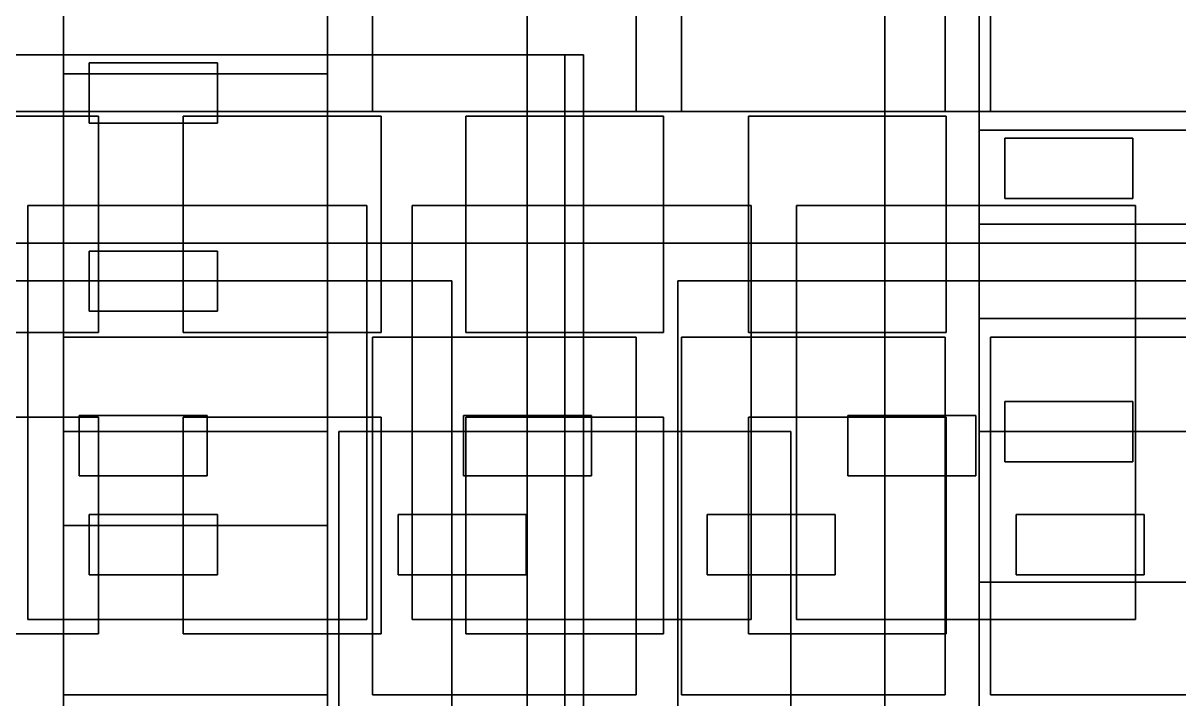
# Model space of a CAD drawing. Header units: feet. Extents: x -228 to 222, y -147 to 142.
# Drawn here: x -44.8 to 16.6, y -37.2 to -1.3 of the extents above; entities that cross this region are included whole.
import ezdxf

# ---------------------------------------------------------------- set-up
doc = ezdxf.new("R2010")
doc.units = ezdxf.units.FT
for name, color, linetype in [('bed', 7, 'CONTINUOUS'), ('corridor_sterile', 7, 'CONTINUOUS'), ('elevator_public', 7, 'CONTINUOUS'), ('floor', 7, 'CONTINUOUS'), ('icu', 7, 'CONTINUOUS'), ('imaging', 7, 'CONTINUOUS'), ('isolation_bed', 7, 'CONTINUOUS'), ('med_surg', 7, 'CONTINUOUS'), ('oncology', 7, 'CONTINUOUS'), ('picu', 7, 'CONTINUOUS'), ('procedure', 7, 'CONTINUOUS'), ('rehab', 7, 'CONTINUOUS'), ('research', 7, 'CONTINUOUS'), ('telemetry', 7, 'CONTINUOUS'), ('utility', 7, 'CONTINUOUS'), ('women', 7, 'CONTINUOUS')]:
    doc.layers.add(name, color=color, linetype=linetype)

msp = doc.modelspace()

# ---------------------------------------------------------------- linework, layer by layer
at = {"layer": 'bed'}
for points in [[(-34.44, -3.42, 183.75), (-41.24, -3.42, 183.75), (-41.24, -3.42, 185.95), (-34.44, -3.42, 185.95)], [(-41.24, -3.42, 183.75), (-41.24, -6.62, 183.75), (-41.24, -6.62, 185.95), (-41.24, -3.42, 185.95)], [(-41.24, -6.62, 185.95), (-34.44, -6.62, 185.95), (-34.44, -3.42, 185.95), (-41.24, -3.42, 185.95)], [(-41.24, -6.62, 183.75), (-41.24, -3.42, 183.75), (-34.44, -3.42, 183.75), (-34.44, -6.62, 183.75)], [(-34.44, -6.62, 183.75), (-34.44, -3.42, 183.75), (-34.44, -3.42, 185.95), (-34.44, -6.62, 185.95)], [(-41.24, -6.62, 183.75), (-34.44, -6.62, 183.75), (-34.44, -6.62, 185.95), (-41.24, -6.62, 185.95)], [(-34.44, -13.42, 78.75), (-41.24, -13.42, 78.75), (-41.24, -13.42, 80.95), (-34.44, -13.42, 80.95)], [(-41.24, -13.42, 78.75), (-41.24, -16.62, 78.75), (-41.24, -16.62, 80.95), (-41.24, -13.42, 80.95)], [(-41.24, -16.62, 80.95), (-34.44, -16.62, 80.95), (-34.44, -13.42, 80.95), (-41.24, -13.42, 80.95)], [(-41.24, -16.62, 78.75), (-41.24, -13.42, 78.75), (-34.44, -13.42, 78.75), (-34.44, -16.62, 78.75)], [(-34.44, -13.42, 93.75), (-41.24, -13.42, 93.75), (-41.24, -13.42, 95.95), (-34.44, -13.42, 95.95)], [(-41.24, -13.42, 93.75), (-41.24, -16.62, 93.75), (-41.24, -16.62, 95.95), (-41.24, -13.42, 95.95)], [(-41.24, -16.62, 95.95), (-34.44, -16.62, 95.95), (-34.44, -13.42, 95.95), (-41.24, -13.42, 95.95)], [(-41.24, -16.62, 93.75), (-41.24, -13.42, 93.75), (-34.44, -13.42, 93.75), (-34.44, -16.62, 93.75)], [(-34.44, -13.42, 123.75), (-41.24, -13.42, 123.75), (-41.24, -13.42, 125.95), (-34.44, -13.42, 125.95)], [(-41.24, -13.42, 123.75), (-41.24, -16.62, 123.75), (-41.24, -16.62, 125.95), (-41.24, -13.42, 125.95)], [(-41.24, -16.62, 125.95), (-34.44, -16.62, 125.95), (-34.44, -13.42, 125.95), (-41.24, -13.42, 125.95)], [(-41.24, -16.62, 123.75), (-41.24, -13.42, 123.75), (-34.44, -13.42, 123.75), (-34.44, -16.62, 123.75)], [(-34.44, -16.62, 78.75), (-34.44, -13.42, 78.75), (-34.44, -13.42, 80.95), (-34.44, -16.62, 80.95)], [(-34.44, -16.62, 93.75), (-34.44, -13.42, 93.75), (-34.44, -13.42, 95.95), (-34.44, -16.62, 95.95)], [(-34.44, -16.62, 123.75), (-34.44, -13.42, 123.75), (-34.44, -13.42, 125.95), (-34.44, -16.62, 125.95)], [(-41.24, -16.62, 78.75), (-34.44, -16.62, 78.75), (-34.44, -16.62, 80.95), (-41.24, -16.62, 80.95)], [(-41.24, -16.62, 93.75), (-34.44, -16.62, 93.75), (-34.44, -16.62, 95.95), (-41.24, -16.62, 95.95)], [(-41.24, -16.62, 123.75), (-34.44, -16.62, 123.75), (-34.44, -16.62, 125.95), (-41.24, -16.62, 125.95)], [(14.16, -21.42, 138.75), (7.36, -21.42, 138.75), (7.36, -21.42, 140.95), (14.16, -21.42, 140.95)], [(7.36, -21.42, 138.75), (7.36, -24.62, 138.75), (7.36, -24.62, 140.95), (7.36, -21.42, 140.95)], [(7.36, -24.62, 140.95), (14.16, -24.62, 140.95), (14.16, -21.42, 140.95), (7.36, -21.42, 140.95)], [(7.36, -24.62, 138.75), (7.36, -21.42, 138.75), (14.16, -21.42, 138.75), (14.16, -24.62, 138.75)], [(14.16, -24.62, 138.75), (14.16, -21.42, 138.75), (14.16, -21.42, 140.95), (14.16, -24.62, 140.95)], [(7.36, -24.62, 138.75), (14.16, -24.62, 138.75), (14.16, -24.62, 140.95), (7.36, -24.62, 140.95)], [(-34.44, -27.42, 183.75), (-41.24, -27.42, 183.75), (-41.24, -27.42, 185.95), (-34.44, -27.42, 185.95)], [(-41.24, -27.42, 183.75), (-41.24, -30.62, 183.75), (-41.24, -30.62, 185.95), (-41.24, -27.42, 185.95)], [(-41.24, -30.62, 185.95), (-34.44, -30.62, 185.95), (-34.44, -27.42, 185.95), (-41.24, -27.42, 185.95)], [(-41.24, -30.62, 183.75), (-41.24, -27.42, 183.75), (-34.44, -27.42, 183.75), (-34.44, -30.62, 183.75)], [(-34.44, -30.62, 183.75), (-34.44, -27.42, 183.75), (-34.44, -27.42, 185.95), (-34.44, -30.62, 185.95)], [(-18.04, -27.42, 183.75), (-24.84, -27.42, 183.75), (-24.84, -27.42, 185.95), (-18.04, -27.42, 185.95)], [(-24.84, -27.42, 183.75), (-24.84, -30.62, 183.75), (-24.84, -30.62, 185.95), (-24.84, -27.42, 185.95)], [(-24.84, -30.62, 185.95), (-18.04, -30.62, 185.95), (-18.04, -27.42, 185.95), (-24.84, -27.42, 185.95)], [(-24.84, -30.62, 183.75), (-24.84, -27.42, 183.75), (-18.04, -27.42, 183.75), (-18.04, -30.62, 183.75)], [(-18.04, -30.62, 183.75), (-18.04, -27.42, 183.75), (-18.04, -27.42, 185.95), (-18.04, -30.62, 185.95)], [(-1.64, -27.42, 183.75), (-8.44, -27.42, 183.75), (-8.44, -27.42, 185.95), (-1.64, -27.42, 185.95)], [(-8.44, -27.42, 183.75), (-8.44, -30.62, 183.75), (-8.44, -30.62, 185.95), (-8.44, -27.42, 185.95)], [(-8.44, -30.62, 185.95), (-1.64, -30.62, 185.95), (-1.64, -27.42, 185.95), (-8.44, -27.42, 185.95)], [(-8.44, -30.62, 183.75), (-8.44, -27.42, 183.75), (-1.64, -27.42, 183.75), (-1.64, -30.62, 183.75)], [(-1.64, -30.62, 183.75), (-1.64, -27.42, 183.75), (-1.64, -27.42, 185.95), (-1.64, -30.62, 185.95)], [(14.76, -27.42, 183.75), (7.96, -27.42, 183.75), (7.96, -27.42, 185.95), (14.76, -27.42, 185.95)], [(7.96, -27.42, 183.75), (7.96, -30.62, 183.75), (7.96, -30.62, 185.95), (7.96, -27.42, 185.95)], [(7.96, -30.62, 185.95), (14.76, -30.62, 185.95), (14.76, -27.42, 185.95), (7.96, -27.42, 185.95)], [(7.96, -30.62, 183.75), (7.96, -27.42, 183.75), (14.76, -27.42, 183.75), (14.76, -30.62, 183.75)], [(14.76, -30.62, 183.75), (14.76, -27.42, 183.75), (14.76, -27.42, 185.95), (14.76, -30.62, 185.95)], [(-41.24, -30.62, 183.75), (-34.44, -30.62, 183.75), (-34.44, -30.62, 185.95), (-41.24, -30.62, 185.95)], [(-24.84, -30.62, 183.75), (-18.04, -30.62, 183.75), (-18.04, -30.62, 185.95), (-24.84, -30.62, 185.95)], [(-8.44, -30.62, 183.75), (-1.64, -30.62, 183.75), (-1.64, -30.62, 185.95), (-8.44, -30.62, 185.95)], [(7.96, -30.62, 183.75), (14.76, -30.62, 183.75), (14.76, -30.62, 185.95), (7.96, -30.62, 185.95)]]:
    msp.add_3dface(points, dxfattribs=at)
at = {"layer": 'corridor_sterile'}
for points in [[(-54, -13, 49.4), (54, -13, 49.4), (54, 13, 49.4), (-54, 13, 49.4)], [(-54, -13, 45), (-54, 13, 45), (54, 13, 45), (54, -13, 45)], [(-54, -13, 45), (54, -13, 45), (54, -13, 49.4), (-54, -13, 49.4)]]:
    msp.add_3dface(points, dxfattribs=at)
at = {"layer": 'elevator_public'}
for points in [[(-40.75, -6.25, 2), (-51.25, -6.25, 2), (-51.25, -6.25, 241), (-40.75, -6.25, 241)], [(-51.25, -17.75, 241), (-40.75, -17.75, 241), (-40.75, -6.25, 241), (-51.25, -6.25, 241)], [(-51.25, -17.75, 2), (-51.25, -6.25, 2), (-40.75, -6.25, 2), (-40.75, -17.75, 2)], [(-40.75, -17.75, 2), (-40.75, -6.25, 2), (-40.75, -6.25, 241), (-40.75, -17.75, 241)], [(-25.75, -6.25, 2), (-36.25, -6.25, 2), (-36.25, -6.25, 241), (-25.75, -6.25, 241)], [(-36.25, -6.25, 2), (-36.25, -17.75, 2), (-36.25, -17.75, 241), (-36.25, -6.25, 241)], [(-36.25, -17.75, 241), (-25.75, -17.75, 241), (-25.75, -6.25, 241), (-36.25, -6.25, 241)], [(-36.25, -17.75, 2), (-36.25, -6.25, 2), (-25.75, -6.25, 2), (-25.75, -17.75, 2)], [(-25.75, -17.75, 2), (-25.75, -6.25, 2), (-25.75, -6.25, 241), (-25.75, -17.75, 241)], [(-10.75, -6.25, 2), (-21.25, -6.25, 2), (-21.25, -6.25, 241), (-10.75, -6.25, 241)], [(-21.25, -6.25, 2), (-21.25, -17.75, 2), (-21.25, -17.75, 241), (-21.25, -6.25, 241)], [(-21.25, -17.75, 241), (-10.75, -17.75, 241), (-10.75, -6.25, 241), (-21.25, -6.25, 241)], [(-21.25, -17.75, 2), (-21.25, -6.25, 2), (-10.75, -6.25, 2), (-10.75, -17.75, 2)], [(-10.75, -17.75, 2), (-10.75, -6.25, 2), (-10.75, -6.25, 241), (-10.75, -17.75, 241)], [(4.25, -6.25, 2), (-6.25, -6.25, 2), (-6.25, -6.25, 241), (4.25, -6.25, 241)], [(-6.25, -6.25, 2), (-6.25, -17.75, 2), (-6.25, -17.75, 241), (-6.25, -6.25, 241)], [(-6.25, -17.75, 241), (4.25, -17.75, 241), (4.25, -6.25, 241), (-6.25, -6.25, 241)], [(-6.25, -17.75, 2), (-6.25, -6.25, 2), (4.25, -6.25, 2), (4.25, -17.75, 2)], [(4.25, -17.75, 2), (4.25, -6.25, 2), (4.25, -6.25, 241), (4.25, -17.75, 241)], [(-51.25, -17.75, 2), (-40.75, -17.75, 2), (-40.75, -17.75, 241), (-51.25, -17.75, 241)], [(-36.25, -17.75, 2), (-25.75, -17.75, 2), (-25.75, -17.75, 241), (-36.25, -17.75, 241)], [(-21.25, -17.75, 2), (-10.75, -17.75, 2), (-10.75, -17.75, 241), (-21.25, -17.75, 241)], [(-6.25, -17.75, 2), (4.25, -17.75, 2), (4.25, -17.75, 241), (-6.25, -17.75, 241)], [(-40.75, -22.25, 2), (-51.25, -22.25, 2), (-51.25, -22.25, 241), (-40.75, -22.25, 241)], [(-51.25, -33.75, 241), (-40.75, -33.75, 241), (-40.75, -22.25, 241), (-51.25, -22.25, 241)], [(-51.25, -33.75, 2), (-51.25, -22.25, 2), (-40.75, -22.25, 2), (-40.75, -33.75, 2)], [(-40.75, -33.75, 2), (-40.75, -22.25, 2), (-40.75, -22.25, 241), (-40.75, -33.75, 241)], [(-25.75, -22.25, 2), (-36.25, -22.25, 2), (-36.25, -22.25, 241), (-25.75, -22.25, 241)], [(-36.25, -22.25, 2), (-36.25, -33.75, 2), (-36.25, -33.75, 241), (-36.25, -22.25, 241)], [(-36.25, -33.75, 241), (-25.75, -33.75, 241), (-25.75, -22.25, 241), (-36.25, -22.25, 241)], [(-36.25, -33.75, 2), (-36.25, -22.25, 2), (-25.75, -22.25, 2), (-25.75, -33.75, 2)], [(-25.75, -33.75, 2), (-25.75, -22.25, 2), (-25.75, -22.25, 241), (-25.75, -33.75, 241)], [(-10.75, -22.25, 2), (-21.25, -22.25, 2), (-21.25, -22.25, 241), (-10.75, -22.25, 241)], [(-21.25, -22.25, 2), (-21.25, -33.75, 2), (-21.25, -33.75, 241), (-21.25, -22.25, 241)], [(-21.25, -33.75, 241), (-10.75, -33.75, 241), (-10.75, -22.25, 241), (-21.25, -22.25, 241)], [(-21.25, -33.75, 2), (-21.25, -22.25, 2), (-10.75, -22.25, 2), (-10.75, -33.75, 2)], [(-10.75, -33.75, 2), (-10.75, -22.25, 2), (-10.75, -22.25, 241), (-10.75, -33.75, 241)], [(4.25, -22.25, 2), (-6.25, -22.25, 2), (-6.25, -22.25, 241), (4.25, -22.25, 241)], [(-6.25, -22.25, 2), (-6.25, -33.75, 2), (-6.25, -33.75, 241), (-6.25, -22.25, 241)], [(-6.25, -33.75, 241), (4.25, -33.75, 241), (4.25, -22.25, 241), (-6.25, -22.25, 241)], [(-6.25, -33.75, 2), (-6.25, -22.25, 2), (4.25, -22.25, 2), (4.25, -33.75, 2)], [(4.25, -33.75, 2), (4.25, -22.25, 2), (4.25, -22.25, 241), (4.25, -33.75, 241)], [(-51.25, -33.75, 2), (-40.75, -33.75, 2), (-40.75, -33.75, 241), (-51.25, -33.75, 241)], [(-36.25, -33.75, 2), (-25.75, -33.75, 2), (-25.75, -33.75, 241), (-36.25, -33.75, 241)], [(-21.25, -33.75, 2), (-10.75, -33.75, 2), (-10.75, -33.75, 241), (-21.25, -33.75, 241)], [(-6.25, -33.75, 2), (4.25, -33.75, 2), (4.25, -33.75, 241), (-6.25, -33.75, 241)]]:
    msp.add_3dface(points, dxfattribs=at)
at = {"layer": 'floor'}
for points in [[(-215, -135, 0.275), (215, -135, 0.275), (215, 135, 0.275), (-215, 135, 0.275)], [(-215, -135, -0.275), (-215, 135, -0.275), (215, 135, -0.275), (215, -135, -0.275)], [(-215, -135, 15.275), (215, -135, 15.275), (215, 135, 15.275), (-215, 135, 15.275)], [(-215, -135, 14.725), (-215, 135, 14.725), (215, 135, 14.725), (215, -135, 14.725)], [(-215, -135, 30.275), (215, -135, 30.275), (215, 135, 30.275), (-215, 135, 30.275)], [(-215, -135, 29.725), (-215, 135, 29.725), (215, 135, 29.725), (215, -135, 29.725)], [(-215, -135, 45.275), (215, -135, 45.275), (215, 135, 45.275), (-215, 135, 45.275)], [(-215, -135, 44.725), (-215, 135, 44.725), (215, 135, 44.725), (215, -135, 44.725)], [(-215, -135, 60.275), (215, -135, 60.275), (215, 135, 60.275), (-215, 135, 60.275)], [(-215, -135, 59.725), (-215, 135, 59.725), (215, 135, 59.725), (215, -135, 59.725)], [(-165, -105, 75.275), (165, -105, 75.275), (165, 105, 75.275), (-165, 105, 75.275)], [(-165, -105, 74.725), (-165, 105, 74.725), (165, 105, 74.725), (165, -105, 74.725)], [(-165, -105, 90.275), (165, -105, 90.275), (165, 105, 90.275), (-165, 105, 90.275)], [(-165, -105, 89.725), (-165, 105, 89.725), (165, 105, 89.725), (165, -105, 89.725)], [(-165, -105, 105.275), (165, -105, 105.275), (165, 105, 105.275), (-165, 105, 105.275)], [(-165, -105, 104.725), (-165, 105, 104.725), (165, 105, 104.725), (165, -105, 104.725)], [(-165, -105, 120.275), (165, -105, 120.275), (165, 105, 120.275), (-165, 105, 120.275)], [(-165, -105, 119.725), (-165, 105, 119.725), (165, 105, 119.725), (165, -105, 119.725)], [(-165, -105, 135.275), (165, -105, 135.275), (165, 105, 135.275), (-165, 105, 135.275)], [(-165, -105, 134.725), (-165, 105, 134.725), (165, 105, 134.725), (165, -105, 134.725)], [(-165, -105, 150.275), (165, -105, 150.275), (165, 105, 150.275), (-165, 105, 150.275)], [(-165, -105, 149.725), (-165, 105, 149.725), (165, 105, 149.725), (165, -105, 149.725)], [(-165, -105, 165.275), (165, -105, 165.275), (165, 105, 165.275), (-165, 105, 165.275)], [(-165, -105, 164.725), (-165, 105, 164.725), (165, 105, 164.725), (165, -105, 164.725)], [(-165, -105, 180.275), (165, -105, 180.275), (165, 105, 180.275), (-165, 105, 180.275)], [(-165, -105, 179.725), (-165, 105, 179.725), (165, 105, 179.725), (165, -105, 179.725)], [(-165, -95, 195.275), (165, -95, 195.275), (165, 95, 195.275), (-165, 95, 195.275)], [(-165, -95, 194.725), (-165, 95, 194.725), (165, 95, 194.725), (165, -95, 194.725)], [(-165, -95, 210.275), (165, -95, 210.275), (165, 95, 210.275), (-165, 95, 210.275)], [(-165, -95, 209.725), (-165, 95, 209.725), (165, 95, 209.725), (165, -95, 209.725)], [(-130, -75, 225.275), (130, -75, 225.275), (130, 75, 225.275), (-130, 75, 225.275)], [(-130, -75, 224.725), (-130, 75, 224.725), (130, 75, 224.725), (130, -75, 224.725)]]:
    msp.add_3dface(points, dxfattribs=at)
at = {"layer": 'icu'}
for points in [[(87.5, -6, 60), (-47.5, -6, 60), (-47.5, -6, 62.5), (87.5, -6, 62.5)], [(-47.5, -110, 62.5), (87.5, -110, 62.5), (87.5, -6, 62.5), (-47.5, -6, 62.5)], [(-47.5, -110, 60), (-47.5, -6, 60), (87.5, -6, 60), (87.5, -110, 60)], [(-26.5, -11, 60), (-44.5, -11, 60), (-44.5, -11, 64.2), (-26.5, -11, 64.2)], [(-44.5, -11, 60), (-44.5, -33, 60), (-44.5, -33, 64.2), (-44.5, -11, 64.2)], [(-44.5, -33, 64.2), (-26.5, -33, 64.2), (-26.5, -11, 64.2), (-44.5, -11, 64.2)], [(-44.5, -33, 60), (-44.5, -11, 60), (-26.5, -11, 60), (-26.5, -33, 60)], [(-26.5, -33, 60), (-26.5, -11, 60), (-26.5, -11, 64.2), (-26.5, -33, 64.2)], [(-6.1, -11, 60), (-24.1, -11, 60), (-24.1, -11, 64.2), (-6.1, -11, 64.2)], [(-24.1, -11, 60), (-24.1, -33, 60), (-24.1, -33, 64.2), (-24.1, -11, 64.2)], [(-24.1, -33, 64.2), (-6.1, -33, 64.2), (-6.1, -11, 64.2), (-24.1, -11, 64.2)], [(-24.1, -33, 60), (-24.1, -11, 60), (-6.1, -11, 60), (-6.1, -33, 60)], [(-6.1, -33, 60), (-6.1, -11, 60), (-6.1, -11, 64.2), (-6.1, -33, 64.2)], [(14.3, -11, 60), (-3.7, -11, 60), (-3.7, -11, 64.2), (14.3, -11, 64.2)], [(-3.7, -11, 60), (-3.7, -33, 60), (-3.7, -33, 64.2), (-3.7, -11, 64.2)], [(-3.7, -33, 64.2), (14.3, -33, 64.2), (14.3, -11, 64.2), (-3.7, -11, 64.2)], [(-3.7, -33, 60), (-3.7, -11, 60), (14.3, -11, 60), (14.3, -33, 60)], [(14.3, -33, 60), (14.3, -11, 60), (14.3, -11, 64.2), (14.3, -33, 64.2)], [(-44.5, -33, 60), (-26.5, -33, 60), (-26.5, -33, 64.2), (-44.5, -33, 64.2)], [(-24.1, -33, 60), (-6.1, -33, 60), (-6.1, -33, 64.2), (-24.1, -33, 64.2)], [(-3.7, -33, 60), (14.3, -33, 60), (14.3, -33, 64.2), (-3.7, -33, 64.2)]]:
    msp.add_3dface(points, dxfattribs=at)
at = {"layer": 'imaging'}
for points in [[(-4, -23, 30), (-28, -23, 30), (-28, -23, 35), (-4, -23, 35)], [(-28, -23, 30), (-28, -45, 30), (-28, -45, 35), (-28, -23, 35)], [(-28, -45, 35), (-4, -45, 35), (-4, -23, 35), (-28, -23, 35)], [(-28, -45, 30), (-28, -23, 30), (-4, -23, 30), (-4, -45, 30)], [(-4, -45, 30), (-4, -23, 30), (-4, -23, 35), (-4, -45, 35)], [(30, -23, 30), (6, -23, 30), (6, -23, 35), (30, -23, 35)], [(6, -23, 30), (6, -45, 30), (6, -45, 35), (6, -23, 35)], [(6, -45, 35), (30, -45, 35), (30, -23, 35), (6, -23, 35)], [(6, -45, 30), (6, -23, 30), (30, -23, 30), (30, -45, 30)]]:
    msp.add_3dface(points, dxfattribs=at)
at = {"layer": 'isolation_bed'}
for points in [[(14.16, -7.42, 153.75), (7.36, -7.42, 153.75), (7.36, -7.42, 155.95), (14.16, -7.42, 155.95)], [(7.36, -7.42, 153.75), (7.36, -10.62, 153.75), (7.36, -10.62, 155.95), (7.36, -7.42, 155.95)], [(7.36, -10.62, 155.95), (14.16, -10.62, 155.95), (14.16, -7.42, 155.95), (7.36, -7.42, 155.95)], [(7.36, -10.62, 153.75), (7.36, -7.42, 153.75), (14.16, -7.42, 153.75), (14.16, -10.62, 153.75)], [(14.16, -10.62, 153.75), (14.16, -7.42, 153.75), (14.16, -7.42, 155.95), (14.16, -10.62, 155.95)], [(7.36, -10.62, 153.75), (14.16, -10.62, 153.75), (14.16, -10.62, 155.95), (7.36, -10.62, 155.95)], [(-34.98, -22.16, 63.75), (-41.78, -22.16, 63.75), (-41.78, -22.16, 65.95), (-34.98, -22.16, 65.95)], [(-41.78, -22.16, 63.75), (-41.78, -25.36, 63.75), (-41.78, -25.36, 65.95), (-41.78, -22.16, 65.95)], [(-41.78, -25.36, 65.95), (-34.98, -25.36, 65.95), (-34.98, -22.16, 65.95), (-41.78, -22.16, 65.95)], [(-41.78, -25.36, 63.75), (-41.78, -22.16, 63.75), (-34.98, -22.16, 63.75), (-34.98, -25.36, 63.75)], [(-34.98, -25.36, 63.75), (-34.98, -22.16, 63.75), (-34.98, -22.16, 65.95), (-34.98, -25.36, 65.95)], [(-14.58, -22.16, 63.75), (-21.38, -22.16, 63.75), (-21.38, -22.16, 65.95), (-14.58, -22.16, 65.95)], [(-21.38, -22.16, 63.75), (-21.38, -25.36, 63.75), (-21.38, -25.36, 65.95), (-21.38, -22.16, 65.95)], [(-21.38, -25.36, 65.95), (-14.58, -25.36, 65.95), (-14.58, -22.16, 65.95), (-21.38, -22.16, 65.95)], [(-21.38, -25.36, 63.75), (-21.38, -22.16, 63.75), (-14.58, -22.16, 63.75), (-14.58, -25.36, 63.75)], [(-14.58, -25.36, 63.75), (-14.58, -22.16, 63.75), (-14.58, -22.16, 65.95), (-14.58, -25.36, 65.95)], [(5.82, -22.16, 63.75), (-0.98, -22.16, 63.75), (-0.98, -22.16, 65.95), (5.82, -22.16, 65.95)], [(-0.98, -22.16, 63.75), (-0.98, -25.36, 63.75), (-0.98, -25.36, 65.95), (-0.98, -22.16, 65.95)], [(-0.98, -25.36, 65.95), (5.82, -25.36, 65.95), (5.82, -22.16, 65.95), (-0.98, -22.16, 65.95)], [(-0.98, -25.36, 63.75), (-0.98, -22.16, 63.75), (5.82, -22.16, 63.75), (5.82, -25.36, 63.75)], [(5.82, -25.36, 63.75), (5.82, -22.16, 63.75), (5.82, -22.16, 65.95), (5.82, -25.36, 65.95)], [(-41.78, -25.36, 63.75), (-34.98, -25.36, 63.75), (-34.98, -25.36, 65.95), (-41.78, -25.36, 65.95)], [(-21.38, -25.36, 63.75), (-14.58, -25.36, 63.75), (-14.58, -25.36, 65.95), (-21.38, -25.36, 65.95)], [(-0.98, -25.36, 63.75), (5.82, -25.36, 63.75), (5.82, -25.36, 65.95), (-0.98, -25.36, 65.95)]]:
    msp.add_3dface(points, dxfattribs=at)
at = {"layer": 'med_surg'}
for points in [[(-146, -52, 77.5), (-18, -52, 77.5), (-18, 52, 77.5), (-146, 52, 77.5)], [(-146, -52, 75), (-146, 52, 75), (-18, 52, 75), (-18, -52, 75)], [(-146, -52, 92.5), (-18, -52, 92.5), (-18, 52, 92.5), (-146, 52, 92.5)], [(-146, -52, 90), (-146, 52, 90), (-18, 52, 90), (-18, -52, 90)], [(-146, -52, 107.5), (-18, -52, 107.5), (-18, 52, 107.5), (-146, 52, 107.5)], [(-146, -52, 105), (-146, 52, 105), (-18, 52, 105), (-18, -52, 105)], [(-18, -52, 75), (-18, 52, 75), (-18, 52, 77.5), (-18, -52, 77.5)], [(-18, -52, 90), (-18, 52, 90), (-18, 52, 92.5), (-18, -52, 92.5)], [(-18, -52, 105), (-18, 52, 105), (-18, 52, 107.5), (-18, -52, 107.5)], [(-28.6, -4, 75), (-42.6, -4, 75), (-42.6, -4, 79.2), (-28.6, -4, 79.2)], [(-42.6, -4, 75), (-42.6, -23, 75), (-42.6, -23, 79.2), (-42.6, -4, 79.2)], [(-42.6, -23, 79.2), (-28.6, -23, 79.2), (-28.6, -4, 79.2), (-42.6, -4, 79.2)], [(-42.6, -23, 75), (-42.6, -4, 75), (-28.6, -4, 75), (-28.6, -23, 75)], [(-28.6, -4, 90), (-42.6, -4, 90), (-42.6, -4, 94.2), (-28.6, -4, 94.2)], [(-42.6, -4, 90), (-42.6, -23, 90), (-42.6, -23, 94.2), (-42.6, -4, 94.2)], [(-42.6, -23, 94.2), (-28.6, -23, 94.2), (-28.6, -4, 94.2), (-42.6, -4, 94.2)], [(-42.6, -23, 90), (-42.6, -4, 90), (-28.6, -4, 90), (-28.6, -23, 90)], [(-28.6, -23, 75), (-28.6, -4, 75), (-28.6, -4, 79.2), (-28.6, -23, 79.2)], [(-28.6, -23, 90), (-28.6, -4, 90), (-28.6, -4, 94.2), (-28.6, -23, 94.2)], [(-42.6, -23, 75), (-28.6, -23, 75), (-28.6, -23, 79.2), (-42.6, -23, 79.2)], [(-42.6, -23, 90), (-28.6, -23, 90), (-28.6, -23, 94.2), (-42.6, -23, 94.2)], [(-28.6, -28, 75), (-42.6, -28, 75), (-42.6, -28, 79.2), (-28.6, -28, 79.2)], [(-42.6, -28, 75), (-42.6, -47, 75), (-42.6, -47, 79.2), (-42.6, -28, 79.2)], [(-42.6, -47, 79.2), (-28.6, -47, 79.2), (-28.6, -28, 79.2), (-42.6, -28, 79.2)], [(-42.6, -47, 75), (-42.6, -28, 75), (-28.6, -28, 75), (-28.6, -47, 75)], [(-28.6, -28, 90), (-42.6, -28, 90), (-42.6, -28, 94.2), (-28.6, -28, 94.2)], [(-42.6, -28, 90), (-42.6, -47, 90), (-42.6, -47, 94.2), (-42.6, -28, 94.2)], [(-42.6, -47, 94.2), (-28.6, -47, 94.2), (-28.6, -28, 94.2), (-42.6, -28, 94.2)], [(-42.6, -47, 90), (-42.6, -28, 90), (-28.6, -28, 90), (-28.6, -47, 90)], [(-28.6, -47, 75), (-28.6, -28, 75), (-28.6, -28, 79.2), (-28.6, -47, 79.2)], [(-28.6, -47, 90), (-28.6, -28, 90), (-28.6, -28, 94.2), (-28.6, -47, 94.2)]]:
    msp.add_3dface(points, dxfattribs=at)
at = {"layer": 'oncology'}
for points in [[(-146, -52, 167.5), (-18, -52, 167.5), (-18, 52, 167.5), (-146, 52, 167.5)], [(-146, -52, 165), (-146, 52, 165), (-18, 52, 165), (-18, -52, 165)], [(-18, -52, 165), (-18, 52, 165), (-18, 52, 167.5), (-18, -52, 167.5)]]:
    msp.add_3dface(points, dxfattribs=at)
at = {"layer": 'picu'}
for points in [[(1, 7, 150), (1, -77, 150), (1, -77, 152.5), (1, 7, 152.5)], [(1, -77, 152.5), (129, -77, 152.5), (129, 7, 152.5), (1, 7, 152.5)], [(1, -77, 150), (1, 7, 150), (129, 7, 150), (129, -77, 150)], [(6, 2, 150), (6, -17, 150), (6, -17, 154.2), (6, 2, 154.2)], [(6, -17, 154.2), (20, -17, 154.2), (20, 2, 154.2), (6, 2, 154.2)], [(6, -17, 150), (6, 2, 150), (20, 2, 150), (20, -17, 150)], [(6, -17, 150), (20, -17, 150), (20, -17, 154.2), (6, -17, 154.2)]]:
    msp.add_3dface(points, dxfattribs=at)
at = {"layer": 'procedure'}
for points in [[(-22, -15, 45), (-54, -15, 45), (-54, -15, 50.4), (-22, -15, 50.4)], [(-54, -45, 50.4), (-22, -45, 50.4), (-22, -15, 50.4), (-54, -15, 50.4)], [(-54, -45, 45), (-54, -15, 45), (-22, -15, 45), (-22, -45, 45)], [(-22, -45, 45), (-22, -15, 45), (-22, -15, 50.4), (-22, -45, 50.4)], [(22, -15, 45), (-10, -15, 45), (-10, -15, 50.4), (22, -15, 50.4)], [(-10, -15, 45), (-10, -45, 45), (-10, -45, 50.4), (-10, -15, 50.4)], [(-10, -45, 50.4), (22, -45, 50.4), (22, -15, 50.4), (-10, -15, 50.4)], [(-10, -45, 45), (-10, -15, 45), (22, -15, 45), (22, -45, 45)]]:
    msp.add_3dface(points, dxfattribs=at)
at = {"layer": 'rehab'}
for points in [[(-64, -42, 182.5), (64, -42, 182.5), (64, 42, 182.5), (-64, 42, 182.5)], [(-64, -42, 180), (-64, 42, 180), (64, 42, 180), (64, -42, 180)], [(-42.6, 13, 180), (-42.6, -6, 180), (-42.6, -6, 184.2), (-42.6, 13, 184.2)], [(-42.6, -6, 184.2), (-28.6, -6, 184.2), (-28.6, 13, 184.2), (-42.6, 13, 184.2)], [(-42.6, -6, 180), (-42.6, 13, 180), (-28.6, 13, 180), (-28.6, -6, 180)], [(-28.6, -6, 180), (-28.6, 13, 180), (-28.6, 13, 184.2), (-28.6, -6, 184.2)], [(-26.2, 13, 180), (-26.2, -6, 180), (-26.2, -6, 184.2), (-26.2, 13, 184.2)], [(-26.2, -6, 184.2), (-12.2, -6, 184.2), (-12.2, 13, 184.2), (-26.2, 13, 184.2)], [(-26.2, -6, 180), (-26.2, 13, 180), (-12.2, 13, 180), (-12.2, -6, 180)], [(-12.2, -6, 180), (-12.2, 13, 180), (-12.2, 13, 184.2), (-12.2, -6, 184.2)], [(-9.8, 13, 180), (-9.8, -6, 180), (-9.8, -6, 184.2), (-9.8, 13, 184.2)], [(-9.8, -6, 184.2), (4.2, -6, 184.2), (4.2, 13, 184.2), (-9.8, 13, 184.2)], [(-9.8, -6, 180), (-9.8, 13, 180), (4.2, 13, 180), (4.2, -6, 180)], [(4.2, -6, 180), (4.2, 13, 180), (4.2, 13, 184.2), (4.2, -6, 184.2)], [(6.6, 13, 180), (6.6, -6, 180), (6.6, -6, 184.2), (6.6, 13, 184.2)], [(6.6, -6, 184.2), (20.6, -6, 184.2), (20.6, 13, 184.2), (6.6, 13, 184.2)], [(6.6, -6, 180), (6.6, 13, 180), (20.6, 13, 180), (20.6, -6, 180)], [(-42.6, 6, 180), (-42.6, -13, 180), (-42.6, -13, 184.2), (-42.6, 6, 184.2)], [(-42.6, -13, 184.2), (-28.6, -13, 184.2), (-28.6, 6, 184.2), (-42.6, 6, 184.2)], [(-42.6, -13, 180), (-42.6, 6, 180), (-28.6, 6, 180), (-28.6, -13, 180)], [(-28.6, -13, 180), (-28.6, 6, 180), (-28.6, 6, 184.2), (-28.6, -13, 184.2)], [(-42.6, -6, 180), (-28.6, -6, 180), (-28.6, -6, 184.2), (-42.6, -6, 184.2)], [(-26.2, -6, 180), (-12.2, -6, 180), (-12.2, -6, 184.2), (-26.2, -6, 184.2)], [(-9.8, -6, 180), (4.2, -6, 180), (4.2, -6, 184.2), (-9.8, -6, 184.2)], [(6.6, -6, 180), (20.6, -6, 180), (20.6, -6, 184.2), (6.6, -6, 184.2)], [(-42.6, -13, 180), (-28.6, -13, 180), (-28.6, -13, 184.2), (-42.6, -13, 184.2)], [(-28.6, -18, 180), (-42.6, -18, 180), (-42.6, -18, 184.2), (-28.6, -18, 184.2)], [(-42.6, -18, 180), (-42.6, -37, 180), (-42.6, -37, 184.2), (-42.6, -18, 184.2)], [(-42.6, -37, 184.2), (-28.6, -37, 184.2), (-28.6, -18, 184.2), (-42.6, -18, 184.2)], [(-42.6, -37, 180), (-42.6, -18, 180), (-28.6, -18, 180), (-28.6, -37, 180)], [(-28.6, -37, 180), (-28.6, -18, 180), (-28.6, -18, 184.2), (-28.6, -37, 184.2)], [(-12.2, -18, 180), (-26.2, -18, 180), (-26.2, -18, 184.2), (-12.2, -18, 184.2)], [(-26.2, -18, 180), (-26.2, -37, 180), (-26.2, -37, 184.2), (-26.2, -18, 184.2)], [(-26.2, -37, 184.2), (-12.2, -37, 184.2), (-12.2, -18, 184.2), (-26.2, -18, 184.2)], [(-26.2, -37, 180), (-26.2, -18, 180), (-12.2, -18, 180), (-12.2, -37, 180)], [(-12.2, -37, 180), (-12.2, -18, 180), (-12.2, -18, 184.2), (-12.2, -37, 184.2)], [(4.2, -18, 180), (-9.8, -18, 180), (-9.8, -18, 184.2), (4.2, -18, 184.2)], [(-9.8, -18, 180), (-9.8, -37, 180), (-9.8, -37, 184.2), (-9.8, -18, 184.2)], [(-9.8, -37, 184.2), (4.2, -37, 184.2), (4.2, -18, 184.2), (-9.8, -18, 184.2)], [(-9.8, -37, 180), (-9.8, -18, 180), (4.2, -18, 180), (4.2, -37, 180)], [(4.2, -37, 180), (4.2, -18, 180), (4.2, -18, 184.2), (4.2, -37, 184.2)], [(20.6, -18, 180), (6.6, -18, 180), (6.6, -18, 184.2), (20.6, -18, 184.2)], [(6.6, -18, 180), (6.6, -37, 180), (6.6, -37, 184.2), (6.6, -18, 184.2)], [(6.6, -37, 184.2), (20.6, -37, 184.2), (20.6, -18, 184.2), (6.6, -18, 184.2)], [(6.6, -37, 180), (6.6, -18, 180), (20.6, -18, 180), (20.6, -37, 180)], [(-42.6, -37, 180), (-28.6, -37, 180), (-28.6, -37, 184.2), (-42.6, -37, 184.2)], [(-26.2, -37, 180), (-12.2, -37, 180), (-12.2, -37, 184.2), (-26.2, -37, 184.2)], [(-9.8, -37, 180), (4.2, -37, 180), (4.2, -37, 184.2), (-9.8, -37, 184.2)], [(6.6, -37, 180), (20.6, -37, 180), (20.6, -37, 184.2), (6.6, -37, 184.2)]]:
    msp.add_3dface(points, dxfattribs=at)
at = {"layer": 'research'}
for points in [[(-16, -3, 210), (-128, -3, 210), (-128, -3, 215), (-16, -3, 215)], [(-128, -61, 215), (-16, -61, 215), (-16, -3, 215), (-128, -3, 215)], [(-128, -61, 210), (-128, -3, 210), (-16, -3, 210), (-16, -61, 210)], [(-15, -3, 195), (-125, -3, 195), (-125, -3, 200), (-15, -3, 200)], [(-125, -61, 200), (-15, -61, 200), (-15, -3, 200), (-125, -3, 200)], [(-125, -61, 195), (-125, -3, 195), (-15, -3, 195), (-15, -61, 195)], [(-16, -61, 210), (-16, -3, 210), (-16, -3, 215), (-16, -61, 215)], [(-15, -61, 195), (-15, -3, 195), (-15, -3, 200), (-15, -61, 200)]]:
    msp.add_3dface(points, dxfattribs=at)
at = {"layer": 'telemetry'}
for points in [[(-146, -52, 122.5), (-18, -52, 122.5), (-18, 52, 122.5), (-146, 52, 122.5)], [(-146, -52, 120), (-146, 52, 120), (-18, 52, 120), (-18, -52, 120)], [(-18, -52, 120), (-18, 52, 120), (-18, 52, 122.5), (-18, -52, 122.5)], [(-28.6, -4, 120), (-42.6, -4, 120), (-42.6, -4, 124.2), (-28.6, -4, 124.2)], [(-42.6, -4, 120), (-42.6, -23, 120), (-42.6, -23, 124.2), (-42.6, -4, 124.2)], [(-42.6, -23, 124.2), (-28.6, -23, 124.2), (-28.6, -4, 124.2), (-42.6, -4, 124.2)], [(-42.6, -23, 120), (-42.6, -4, 120), (-28.6, -4, 120), (-28.6, -23, 120)], [(-28.6, -23, 120), (-28.6, -4, 120), (-28.6, -4, 124.2), (-28.6, -23, 124.2)], [(-42.6, -23, 120), (-28.6, -23, 120), (-28.6, -23, 124.2), (-42.6, -23, 124.2)], [(-28.6, -28, 120), (-42.6, -28, 120), (-42.6, -28, 124.2), (-28.6, -28, 124.2)], [(-42.6, -28, 120), (-42.6, -47, 120), (-42.6, -47, 124.2), (-42.6, -28, 124.2)], [(-42.6, -47, 124.2), (-28.6, -47, 124.2), (-28.6, -28, 124.2), (-42.6, -28, 124.2)], [(-42.6, -47, 120), (-42.6, -28, 120), (-28.6, -28, 120), (-28.6, -47, 120)], [(-28.6, -47, 120), (-28.6, -28, 120), (-28.6, -28, 124.2), (-28.6, -47, 124.2)]]:
    msp.add_3dface(points, dxfattribs=at)
at = {"layer": 'utility'}
for points in [[(-90, -51, 230), (90, -51, 230), (90, 23, 230), (-90, 23, 230)], [(-90, -51, 225), (-90, 23, 225), (90, 23, 225), (90, -51, 225)]]:
    msp.add_3dface(points, dxfattribs=at)
at = {"layer": 'women'}
for points in [[(1, 17, 135), (1, -87, 135), (1, -87, 137.5), (1, 17, 137.5)], [(1, -87, 137.5), (129, -87, 137.5), (129, 17, 137.5), (1, 17, 137.5)], [(1, -87, 135), (1, 17, 135), (129, 17, 135), (129, -87, 135)], [(6, 12, 135), (6, -7, 135), (6, -7, 139.2), (6, 12, 139.2)], [(6, -7, 139.2), (20, -7, 139.2), (20, 12, 139.2), (6, 12, 139.2)], [(6, -7, 135), (6, 12, 135), (20, 12, 135), (20, -7, 135)], [(6, -7, 135), (20, -7, 135), (20, -7, 139.2), (6, -7, 139.2)], [(20, -12, 135), (6, -12, 135), (6, -12, 139.2), (20, -12, 139.2)], [(6, -12, 135), (6, -31, 135), (6, -31, 139.2), (6, -12, 139.2)], [(6, -31, 139.2), (20, -31, 139.2), (20, -12, 139.2), (6, -12, 139.2)], [(6, -31, 135), (6, -12, 135), (20, -12, 135), (20, -31, 135)], [(6, -31, 135), (20, -31, 135), (20, -31, 139.2), (6, -31, 139.2)]]:
    msp.add_3dface(points, dxfattribs=at)

doc.saveas('drawing.dxf')
